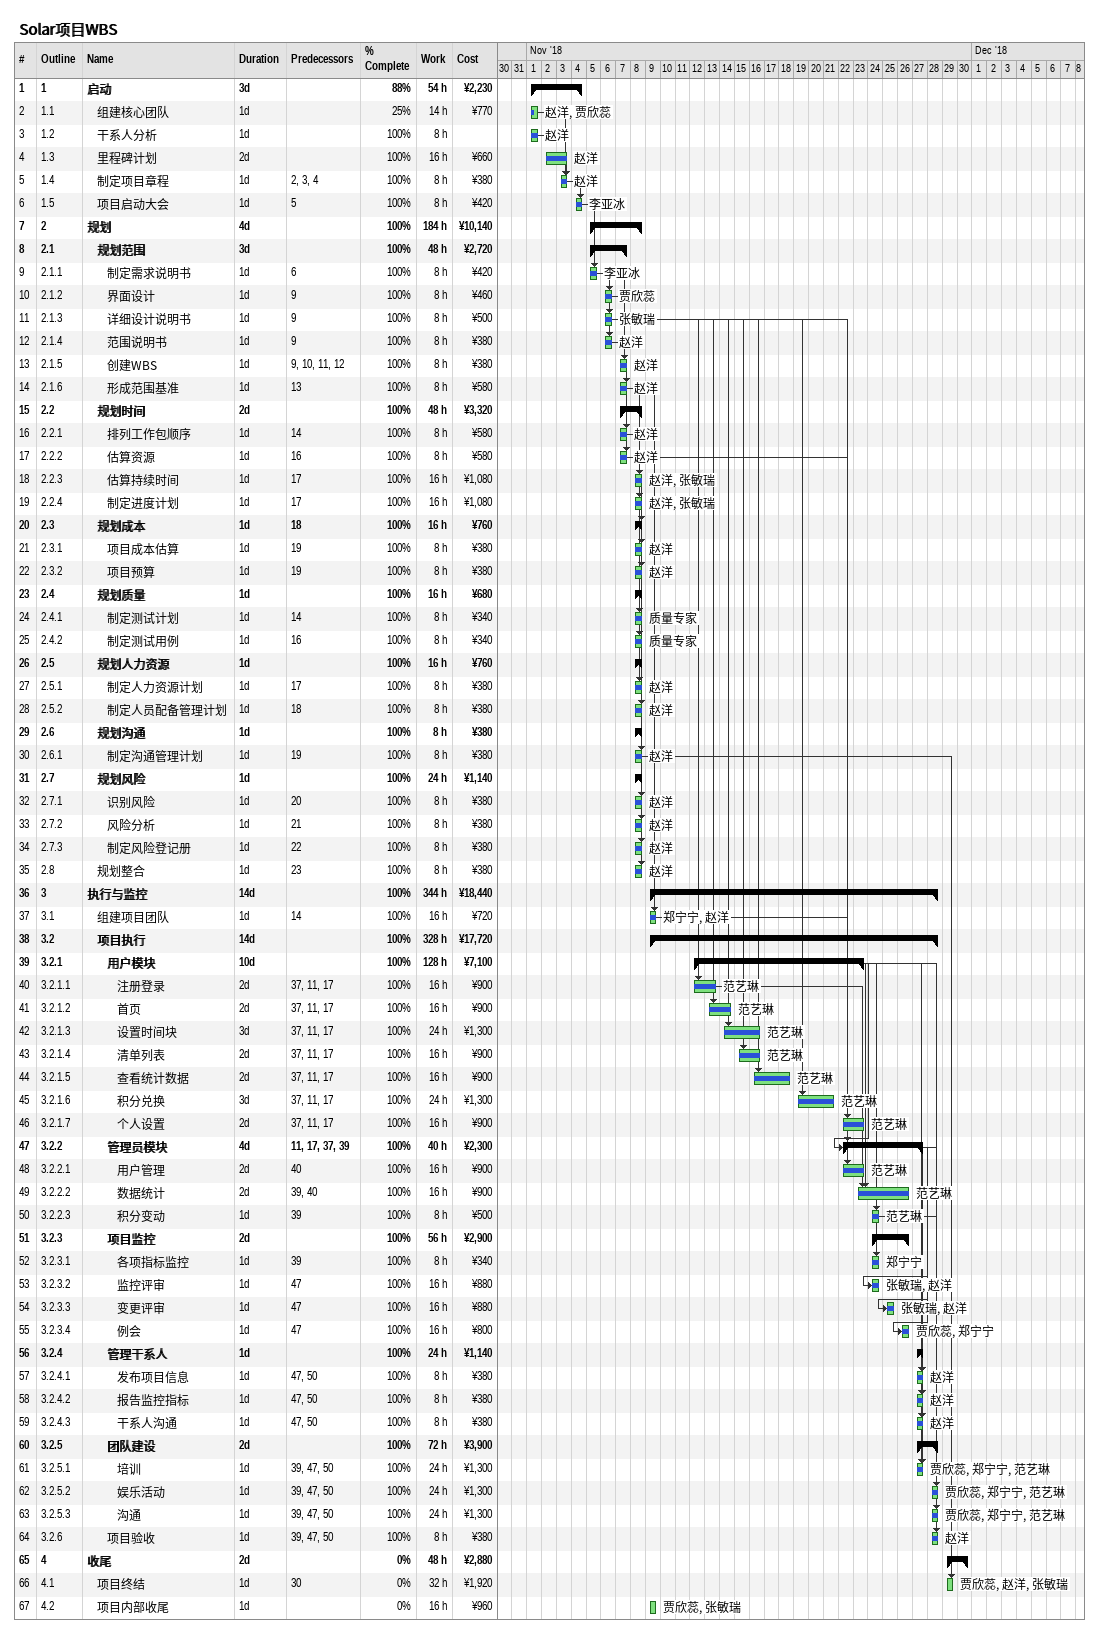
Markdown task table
Solar项目WBS

| ID | WBS | Task | Duration | Start | Finish | Predecessors | Resources | % complete | Work (h) | Cost (¥) |
|---|---|---|---|---|---|---|---|---|---|---|
| 1 | 1 | **启动** | 3d | 2018-11-01 | 2018-11-04 |  |  | 88 | 54 | 2230 |
| 2 | 1.1 | 组建核心团队 | 1d | 2018-11-01 | 2018-11-01 |  | 赵洋, 贾欣蕊 | 25 | 14 | 770 |
| 3 | 1.2 | 干系人分析 | 1d | 2018-11-01 | 2018-11-01 |  | 赵洋 | 100 | 8 |  |
| 4 | 1.3 | 里程碑计划 | 2d | 2018-11-02 | 2018-11-03 |  | 赵洋 | 100 | 16 | 660 |
| 5 | 1.4 | 制定项目章程 | 1d | 2018-11-03 | 2018-11-03 | 2, 3, 4 | 赵洋 | 100 | 8 | 380 |
| 6 | 1.5 | 项目启动大会 | 1d | 2018-11-04 | 2018-11-04 | 5 | 李亚冰 | 100 | 8 | 420 |
| 7 | 2 | **规划** | 4d | 2018-11-05 | 2018-11-08 |  |  | 100 | 184 | 10140 |
| 8 | 2.1 | **规划范围** | 3d | 2018-11-05 | 2018-11-07 |  |  | 100 | 48 | 2720 |
| 9 | 2.1.1 | 制定需求说明书 | 1d | 2018-11-05 | 2018-11-05 | 6 | 李亚冰 | 100 | 8 | 420 |
| 10 | 2.1.2 | 界面设计 | 1d | 2018-11-06 | 2018-11-06 | 9 | 贾欣蕊 | 100 | 8 | 460 |
| 11 | 2.1.3 | 详细设计说明书 | 1d | 2018-11-06 | 2018-11-06 | 9 | 张敏瑞 | 100 | 8 | 500 |
| 12 | 2.1.4 | 范围说明书 | 1d | 2018-11-06 | 2018-11-06 | 9 | 赵洋 | 100 | 8 | 380 |
| 13 | 2.1.5 | 创建WBS | 1d | 2018-11-07 | 2018-11-07 | 9, 10, 11, 12 | 赵洋 | 100 | 8 | 380 |
| 14 | 2.1.6 | 形成范围基准 | 1d | 2018-11-07 | 2018-11-07 | 13 | 赵洋 | 100 | 8 | 580 |
| 15 | 2.2 | **规划时间** | 2d | 2018-11-07 | 2018-11-08 |  |  | 100 | 48 | 3320 |
| 16 | 2.2.1 | 排列工作包顺序 | 1d | 2018-11-07 | 2018-11-07 | 14 | 赵洋 | 100 | 8 | 580 |
| 17 | 2.2.2 | 估算资源 | 1d | 2018-11-07 | 2018-11-07 | 16 | 赵洋 | 100 | 8 | 580 |
| 18 | 2.2.3 | 估算持续时间 | 1d | 2018-11-08 | 2018-11-08 | 17 | 赵洋, 张敏瑞 | 100 | 16 | 1080 |
| 19 | 2.2.4 | 制定进度计划 | 1d | 2018-11-08 | 2018-11-08 | 17 | 赵洋, 张敏瑞 | 100 | 16 | 1080 |
| 20 | 2.3 | **规划成本** | 1d | 2018-11-08 | 2018-11-08 | 18 |  | 100 | 16 | 760 |
| 21 | 2.3.1 | 项目成本估算 | 1d | 2018-11-08 | 2018-11-08 | 19 | 赵洋 | 100 | 8 | 380 |
| 22 | 2.3.2 | 项目预算 | 1d | 2018-11-08 | 2018-11-08 | 19 | 赵洋 | 100 | 8 | 380 |
| 23 | 2.4 | **规划质量** | 1d | 2018-11-08 | 2018-11-08 |  |  | 100 | 16 | 680 |
| 24 | 2.4.1 | 制定测试计划 | 1d | 2018-11-08 | 2018-11-08 | 14 | 质量专家 | 100 | 8 | 340 |
| 25 | 2.4.2 | 制定测试用例 | 1d | 2018-11-08 | 2018-11-08 | 16 | 质量专家 | 100 | 8 | 340 |
| 26 | 2.5 | **规划人力资源** | 1d | 2018-11-08 | 2018-11-08 |  |  | 100 | 16 | 760 |
| 27 | 2.5.1 | 制定人力资源计划 | 1d | 2018-11-08 | 2018-11-08 | 17 | 赵洋 | 100 | 8 | 380 |
| 28 | 2.5.2 | 制定人员配备管理计划 | 1d | 2018-11-08 | 2018-11-08 | 18 | 赵洋 | 100 | 8 | 380 |
| 29 | 2.6 | **规划沟通** | 1d | 2018-11-08 | 2018-11-08 |  |  | 100 | 8 | 380 |
| 30 | 2.6.1 | 制定沟通管理计划 | 1d | 2018-11-08 | 2018-11-08 | 19 | 赵洋 | 100 | 8 | 380 |
| 31 | 2.7 | **规划风险** | 1d | 2018-11-08 | 2018-11-08 |  |  | 100 | 24 | 1140 |
| 32 | 2.7.1 | 识别风险 | 1d | 2018-11-08 | 2018-11-08 | 20 | 赵洋 | 100 | 8 | 380 |
| 33 | 2.7.2 | 风险分析 | 1d | 2018-11-08 | 2018-11-08 | 21 | 赵洋 | 100 | 8 | 380 |
| 34 | 2.7.3 | 制定风险登记册 | 1d | 2018-11-08 | 2018-11-08 | 22 | 赵洋 | 100 | 8 | 380 |
| 35 | 2.8 | 规划整合 | 1d | 2018-11-08 | 2018-11-08 | 23 | 赵洋 | 100 | 8 | 380 |
| 36 | 3 | **执行与监控** | 14d | 2018-11-09 | 2018-11-28 |  |  | 100 | 344 | 18440 |
| 37 | 3.1 | 组建项目团队 | 1d | 2018-11-09 | 2018-11-09 | 14 | 郑宁宁, 赵洋 | 100 | 16 | 720 |
| 38 | 3.2 | **项目执行** | 14d | 2018-11-09 | 2018-11-28 |  |  | 100 | 328 | 17720 |
| 39 | 3.2.1 | **用户模块** | 10d | 2018-11-12 | 2018-11-23 |  |  | 100 | 128 | 7100 |
| 40 | 3.2.1.1 | 注册登录 | 2d | 2018-11-12 | 2018-11-13 | 37, 11, 17 | 范艺琳 | 100 | 16 | 900 |
| 41 | 3.2.1.2 | 首页 | 2d | 2018-11-13 | 2018-11-14 | 37, 11, 17 | 范艺琳 | 100 | 16 | 900 |
| 42 | 3.2.1.3 | 设置时间块 | 3d | 2018-11-14 | 2018-11-16 | 37, 11, 17 | 范艺琳 | 100 | 24 | 1300 |
| 43 | 3.2.1.4 | 清单列表 | 2d | 2018-11-15 | 2018-11-16 | 37, 11, 17 | 范艺琳 | 100 | 16 | 900 |
| 44 | 3.2.1.5 | 查看统计数据 | 2d | 2018-11-16 | 2018-11-18 | 37, 11, 17 | 范艺琳 | 100 | 16 | 900 |
| 45 | 3.2.1.6 | 积分兑换 | 3d | 2018-11-19 | 2018-11-21 | 37, 11, 17 | 范艺琳 | 100 | 24 | 1300 |
| 46 | 3.2.1.7 | 个人设置 | 2d | 2018-11-22 | 2018-11-23 | 37, 11, 17 | 范艺琳 | 100 | 16 | 900 |
| 47 | 3.2.2 | **管理员模块** | 4d | 2018-11-22 | 2018-11-27 | 11, 17, 37, 39 |  | 100 | 40 | 2300 |
| 48 | 3.2.2.1 | 用户管理 | 2d | 2018-11-22 | 2018-11-23 | 40 | 范艺琳 | 100 | 16 | 900 |
| 49 | 3.2.2.2 | 数据统计 | 2d | 2018-11-23 | 2018-11-26 | 39, 40 | 范艺琳 | 100 | 16 | 900 |
| 50 | 3.2.2.3 | 积分变动 | 1d | 2018-11-24 | 2018-11-24 | 39 | 范艺琳 | 100 | 8 | 500 |
| 51 | 3.2.3 | **项目监控** | 2d | 2018-11-24 | 2018-11-26 |  |  | 100 | 56 | 2900 |
| 52 | 3.2.3.1 | 各项指标监控 | 1d | 2018-11-24 | 2018-11-24 | 39 | 郑宁宁 | 100 | 8 | 340 |
| 53 | 3.2.3.2 | 监控评审 | 1d | 2018-11-24 | 2018-11-24 | 47 | 张敏瑞, 赵洋 | 100 | 16 | 880 |
| 54 | 3.2.3.3 | 变更评审 | 1d | 2018-11-25 | 2018-11-25 | 47 | 张敏瑞, 赵洋 | 100 | 16 | 880 |
| 55 | 3.2.3.4 | 例会 | 1d | 2018-11-26 | 2018-11-26 | 47 | 贾欣蕊, 郑宁宁 | 100 | 16 | 800 |
| 56 | 3.2.4 | **管理干系人** | 1d | 2018-11-27 | 2018-11-27 |  |  | 100 | 24 | 1140 |
| 57 | 3.2.4.1 | 发布项目信息 | 1d | 2018-11-27 | 2018-11-27 | 47, 50 | 赵洋 | 100 | 8 | 380 |
| 58 | 3.2.4.2 | 报告监控指标 | 1d | 2018-11-27 | 2018-11-27 | 47, 50 | 赵洋 | 100 | 8 | 380 |
| 59 | 3.2.4.3 | 干系人沟通 | 1d | 2018-11-27 | 2018-11-27 | 47, 50 | 赵洋 | 100 | 8 | 380 |
| 60 | 3.2.5 | **团队建设** | 2d | 2018-11-27 | 2018-11-28 |  |  | 100 | 72 | 3900 |
| 61 | 3.2.5.1 | 培训 | 1d | 2018-11-27 | 2018-11-27 | 39, 47, 50 | 贾欣蕊, 郑宁宁, 范艺琳 | 100 | 24 | 1300 |
| 62 | 3.2.5.2 | 娱乐活动 | 1d | 2018-11-28 | 2018-11-28 | 39, 47, 50 | 贾欣蕊, 郑宁宁, 范艺琳 | 100 | 24 | 1300 |
| 63 | 3.2.5.3 | 沟通 | 1d | 2018-11-28 | 2018-11-28 | 39, 47, 50 | 贾欣蕊, 郑宁宁, 范艺琳 | 100 | 24 | 1300 |
| 64 | 3.2.6 | 项目验收 | 1d | 2018-11-28 | 2018-11-28 | 39, 47, 50 | 赵洋 | 100 | 8 | 380 |
| 65 | 4 | **收尾** | 2d | 2018-11-29 | 2018-11-30 |  |  | 0 | 48 | 2880 |
| 66 | 4.1 | 项目终结 | 1d | 2018-11-29 | 2018-11-29 | 30 | 贾欣蕊, 赵洋, 张敏瑞 | 0 | 32 | 1920 |
| 67 | 4.2 | 项目内部收尾 | 1d | 2018-11-09 | 2018-11-09 |  | 贾欣蕊, 张敏瑞 | 0 | 16 | 960 |
